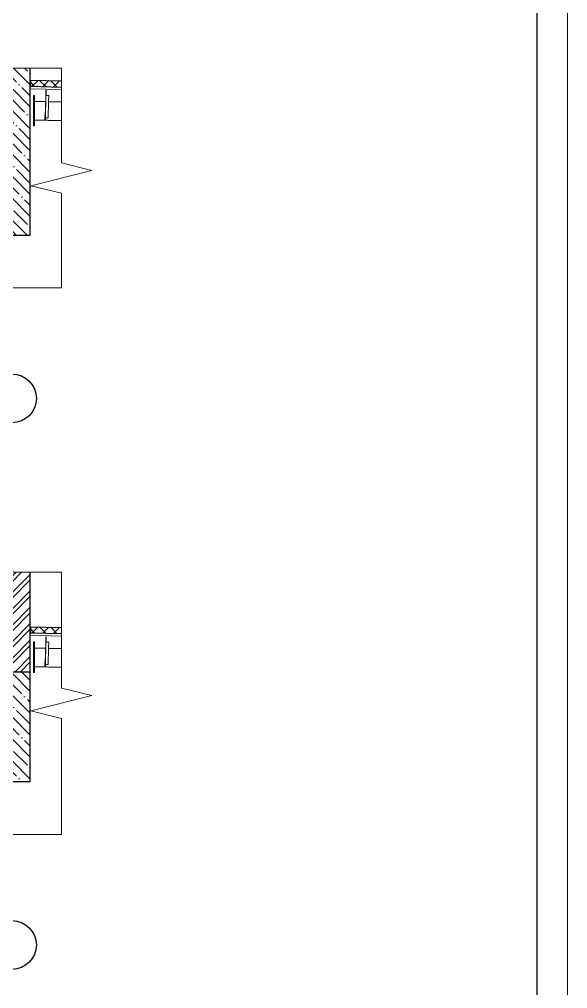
# Model space of a CAD drawing. Extents: x -965262 to 1142518, y -357520 to 71675.
# Drawn here: x 612231 to 621218, y -224443 to -208551 of the extents above; entities that cross this region are included whole.
import ezdxf

# ---------------------------------------------------------------- set-up
doc = ezdxf.new("R2010")
doc.units = 0
doc.header["$LTSCALE"] = 10
doc.linetypes.add('DOTE', pattern=[2.42, 2, -0.2, 0.02, -0.2])
doc.layers.get('0').update_dxf_attribs({"linetype": 'CONTINUOUS', "lineweight": 30})
doc.layers.add('DOTE', color=7, linetype='DOTE', lineweight=9)

msp = doc.modelspace()

# ---------------------------------------------------------------- hatches: boundary and pattern name
at = {"lineweight": 15}
h = msp.add_hatch(dxfattribs=at)
h.set_pattern_fill('ANSI35', color=256, scale=40, angle=90)
h.set_pattern_definition([(135, (612226.87, -209084.88), (-179.605, -179.605), []), (135, (612226.87, -208905.28), (-179.605, -179.605), [317.5, -63.5, 0, -63.5])])
h.paths.add_polyline_path([(612409.5, -209353), (612109.5, -209353), (612109.5, -209353), (612409.5, -209353)], flags=17)
h.paths.add_polyline_path([(612409.5, -209353), (612109.5, -209353), (612109.5, -210287), (612409.5, -210287)])
h.paths.add_polyline_path([(612409.5, -210287), (612109.5, -210287), (612109.5, -212087), (612409.5, -212087)])
h = msp.add_hatch(dxfattribs=at)
h.set_pattern_fill('ANSI37', color=256, scale=40)
h.set_pattern_definition([(45, (571328.86, -380254.77), (-89.80256, 89.80256), []), (135, (571328.86, -380254.77), (-89.80256, -89.80256), [])])
h.paths.add_polyline_path([(612413, -209548), (612410.5, -209647.9), (612919.5, -209660.6), (612919.5, -209560.6)])
h = msp.add_hatch(dxfattribs=at)
h.set_pattern_fill('ANSI32', color=256, scale=20)
h.set_pattern_definition([(45, (612312.31, -217748.12), (-134.704, 134.704), []), (45, (612402.12, -217748.12), (-134.704, 134.704), [])])
h.paths.add_polyline_path([(612409.5, -217614.3), (612109.5, -217614.3), (612109.5, -217914.3), (612409.5, -217914.3)])
h.paths.add_polyline_path([(612409.5, -217914.3), (612109.5, -217914.3), (612109.5, -219248.3), (612409.5, -219248.3)])
h = msp.add_hatch(dxfattribs=at)
h.set_pattern_fill('ANSI37', color=256, scale=40)
h.set_pattern_definition([(45, (571328.86, -389216.12), (-89.80256, 89.80256), []), (135, (571328.86, -389216.12), (-89.80256, -89.80256), [])])
h.paths.add_polyline_path([(612413, -218509.3), (612410.5, -218609.3), (612919.5, -218622), (612919.5, -218521.9)])
h = msp.add_hatch(dxfattribs=at)
h.set_pattern_fill('ANSI35', color=256, scale=40, angle=90)
h.set_pattern_definition([(135, (499389.25, -218264.6), (-179.6051, -179.6051), []), (135, (499389.25, -218085), (-179.6051, -179.6051), [317.5, -63.5, 0, -63.5])])
h.paths.add_polyline_path([(612409.5, -219248.3), (612109.5, -219248.3), (612109.5, -221048.3), (612409.5, -221048.3)])

# ---------------------------------------------------------------- linework, layer by layer
at = {"color": 5, "lineweight": 15, "ltscale": 10, "extrusion": (-1.83697e-16, -1, 0)}
for p, q in [((612919.5, -209353, 9801.8), (600359.5, -209353, 9801.8)), ((612919.5, -212953, 9801.8), (600359.5, -212953, 9801.8)), ((612919.5, -217614.3, 9801.8), (600359.5, -217614.3, 9801.8)), ((612919.5, -221914.3, 9801.8), (600359.5, -221914.3, 9801.8))]:
    msp.add_line(p, q, dxfattribs=at)
for p, q in [((612409.5, -210287, 9801.8), (612409.5, -209353, 9801.8)), ((612413, -209548, 9801.8), (612410.5, -209647.9, 9801.8)), ((612413, -209548, 9801.8), (612919.5, -209560.6, 9801.8)), ((612410.5, -209647.9, 9801.8), (612919.5, -209660.6, 9801.8)), ((612409.5, -212087, 9801.8), (612409.5, -210287, 9801.8)), ((612109.5, -212087, 9801.8), (612409.5, -212087, 9801.8)), ((612409.5, -219248.3, 9801.8), (612409.5, -217614.3, 9801.8)), ((612413, -218509.3, 9801.8), (612410.5, -218609.3, 9801.8)), ((612410.5, -218609.3, 9801.8), (612919.5, -218622, 9801.8)), ((612413, -218509.3, 9801.8), (612919.5, -218521.9, 9801.8)), ((612409.5, -221048.3, 9801.8), (612409.5, -219248.3, 9801.8)), ((612109.5, -221048.3, 9801.8), (612409.5, -221048.3, 9801.8))]:
    msp.add_line(p, q)
at = {"color": 5, "lineweight": 15, "ltscale": 10, "extrusion": (1, 0, 0)}
for p, q in [((612919.5, -209353, 9801.8), (612919.5, -210903, 9801.8)), ((612919.5, -211403, 9801.8), (612919.5, -212953, 9801.8)), ((612919.5, -217614.3, 9801.8), (612919.5, -219514.3, 9801.8)), ((612919.5, -220014.3, 9801.8), (612919.5, -221914.3, 9801.8))]:
    msp.add_line(p, q, dxfattribs=at)
at = {"lineweight": 15}
for p, q in [((612410.5, -209647.9, 9801.8), (612409.5, -209687.9, 9801.8)), ((612409.5, -209687.9, 9801.8), (612919.5, -209700.6, 9801.8)), ((612662, -209798.2, 9801.8), (612664.1, -209712.3, 9801.8)), ((612664.1, -209712.3, 9801.8), (612670.1, -209712.4, 9801.8)), ((612670.1, -209712.4, 9801.8), (612668, -209798.4, 9801.8)), ((612459.5, -210297, 9801.8), (612459.5, -209797, 9801.8)), ((612459.5, -209797, 9801.8), (612477.5, -209797, 9801.8)), ((612477.5, -210297, 9801.8), (612477.5, -209797, 9801.8)), ((612477.5, -209898.7, 9801.8), (612477.7, -209892.7, 9801.8)), ((612477.5, -209898.7, 9801.8), (612659.3, -209903.2, 9801.8)), ((612477.7, -209892.7, 9801.8), (612659.5, -209897.2, 9801.8)), ((612662, -209798.2, 9801.8), (612652.9, -210161.9, 9801.8)), ((612656, -210197.3, 9801.8), (612665.9, -209801, 9801.8)), ((612661.1, -209831.3, 9801.8), (612665.1, -209831.4, 9801.8)), ((612668, -209798.4, 9801.8), (612662, -209798.2, 9801.8)), ((612665.9, -209801, 9801.8), (612667.9, -209801, 9801.8)), ((612667.9, -209801, 9801.8), (612711.9, -209802.1, 9801.8)), ((612711.9, -209799.5, 9801.8), (612668, -209798.4, 9801.8)), ((612702.7, -210168, 9801.8), (612709.5, -209898.5, 9801.8)), ((612709.3, -209904.5, 9801.8), (612919.5, -209909.7, 9801.8)), ((612709.5, -209898.5, 9801.8), (612919.5, -209903.7, 9801.8)), ((612709.6, -209893.4, 9801.8), (612711.9, -209799.5, 9801.8)), ((612477.5, -210198.8, 9801.8), (612477.7, -210198.8, 9801.8)), ((612477.7, -210198.8, 9801.8), (612477.5, -210204.8, 9801.8)), ((612477.5, -210204.8, 9801.8), (612919.5, -210215.8, 9801.8)), ((612477.7, -210198.8, 9801.8), (612919.5, -210209.8, 9801.8)), ((612647.9, -210203, 9801.8), (612649.7, -210128.1, 9801.8)), ((612649.7, -210128.1, 9801.8), (612653.7, -210128.2, 9801.8)), ((612651.9, -210203.1, 9801.8), (612652.9, -210161.9, 9801.8)), ((612652, -210197.2, 9801.8), (612656, -210197.3, 9801.8)), ((612656.8, -210166.9, 9801.8), (612702.7, -210168, 9801.8)), ((612459.5, -210297, 9801.8), (612477.5, -210297, 9801.8)), ((612410.5, -218609.3, 9801.8), (612409.5, -218649.3, 9801.8)), ((612409.5, -218649.3, 9801.8), (612919.5, -218662, 9801.8)), ((612459.5, -219258.3, 9801.8), (612459.5, -218758.3, 9801.8)), ((612459.5, -218758.3, 9801.8), (612477.5, -218758.3, 9801.8)), ((612477.5, -219258.3, 9801.8), (612477.5, -218758.3, 9801.8)), ((612662, -218759.6, 9801.8), (612652.9, -219123.3, 9801.8)), ((612656, -219158.6, 9801.8), (612665.9, -218762.3, 9801.8)), ((612661.1, -218792.6, 9801.8), (612665.1, -218792.7, 9801.8)), ((612662, -218759.6, 9801.8), (612664.1, -218673.6, 9801.8)), ((612668, -218759.7, 9801.8), (612662, -218759.6, 9801.8)), ((612664.1, -218673.6, 9801.8), (612670.1, -218673.8, 9801.8)), ((612665.9, -218762.3, 9801.8), (612667.9, -218762.4, 9801.8)), ((612667.9, -218762.4, 9801.8), (612711.9, -218763.5, 9801.8)), ((612670.1, -218673.8, 9801.8), (612668, -218759.7, 9801.8)), ((612711.9, -218760.8, 9801.8), (612668, -218759.7, 9801.8)), ((612709.6, -218854.7, 9801.8), (612711.9, -218760.8, 9801.8)), ((612477.5, -218860, 9801.8), (612477.7, -218854, 9801.8)), ((612477.5, -218860, 9801.8), (612659.3, -218864.6, 9801.8)), ((612477.7, -218854, 9801.8), (612659.5, -218858.6, 9801.8)), ((612702.7, -219129.4, 9801.8), (612709.5, -218859.8, 9801.8)), ((612709.3, -218865.8, 9801.8), (612919.5, -218871.1, 9801.8)), ((612709.5, -218859.8, 9801.8), (612919.5, -218865.1, 9801.8)), ((612647.9, -219164.4, 9801.8), (612649.7, -219089.4, 9801.8)), ((612649.7, -219089.4, 9801.8), (612653.7, -219089.5, 9801.8)), ((612651.9, -219164.5, 9801.8), (612652.9, -219123.3, 9801.8)), ((612656.8, -219128.2, 9801.8), (612702.7, -219129.4, 9801.8)), ((612459.5, -219258.3, 9801.8), (612477.5, -219258.3, 9801.8)), ((612477.5, -219160.1, 9801.8), (612477.7, -219160.1, 9801.8)), ((612477.7, -219160.1, 9801.8), (612477.5, -219166.1, 9801.8)), ((612477.5, -219166.1, 9801.8), (612919.5, -219177.2, 9801.8)), ((612477.7, -219160.1, 9801.8), (612919.5, -219171.2, 9801.8)), ((612652, -219158.5, 9801.8), (612656, -219158.6, 9801.8))]:
    msp.add_line(p, q, dxfattribs=at)
at = {"extrusion": (1.83697e-16, 0, -1)}
msp.add_line((612109.5, -219248.3, 9801.8), (612409.5, -219248.3, 9801.8), dxfattribs=at)
at = {"lineweight": 15, "elevation": 9801.8}
msp.add_lwpolyline([(621217.6, -180687.8), (535617.6, -180687.8), (535617.6, -240087.8), (621217.6, -240087.8)], close=True, dxfattribs=at)
at = {"elevation": 9801.8}
msp.add_lwpolyline([(620717.6, -181187.8), (537617.6, -181187.8), (537617.6, -239587.8), (620717.6, -239587.8)], close=True, dxfattribs=at)
at = {"color": 5, "lineweight": 15, "ltscale": 10, "elevation": 9801.8}
for points in [[(613419.5, -211028), (612419.5, -211278)], [(612919.5, -210903), (613419.5, -211028)], [(612419.5, -211278), (612919.5, -211403)], [(612919.5, -219514.3), (613419.5, -219639.3)], [(613419.5, -219639.3), (612419.5, -219889.3)], [(612419.5, -219889.3), (612919.5, -220014.3)]]:
    msp.add_lwpolyline(points, dxfattribs=at)
at = {"layer": 'DOTE', "linetype": 'Continuous', "lineweight": 30}
for centre in [(612109.5, -214766.3, 9801.8), (612109.5, -223727.6, 9801.8)]:
    msp.add_circle(centre, 400, dxfattribs=at)

doc.saveas('drawing.dxf')
